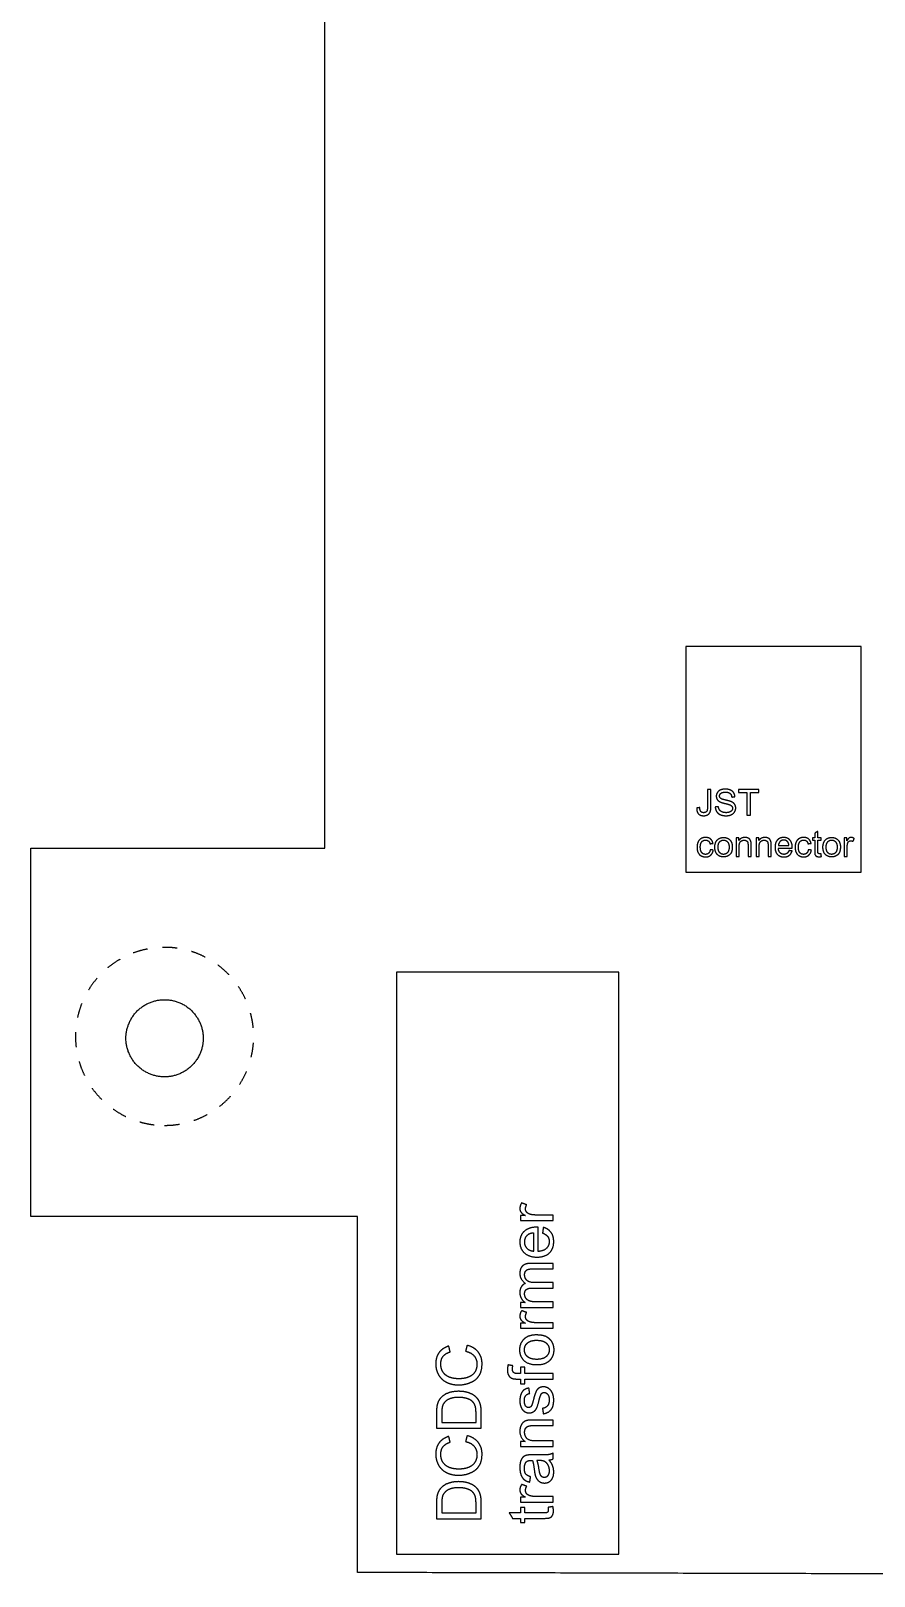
# Model space of a CAD drawing. Header units: millimetres. Extents: x -34 to 34, y -46 to 62.
# Drawn here: x -33.5 to -5.1, y -44.1 to 8 of the extents above; entities that cross this region are included whole.
import ezdxf

# ---------------------------------------------------------------- set-up
doc = ezdxf.new("R2010")
doc.units = ezdxf.units.MM
doc.header["$LTSCALE"] = 0.1
doc.linetypes.add('Dashed', pattern=[10, 5, -5])
doc.layers.add('dxf_release_for_jordan$PCB_v2_240718$front', color=18, linetype='Continuous', true_color=0x000000)

msp = doc.modelspace()

# ---------------------------------------------------------------- linework, layer by layer
at = {"layer": 'dxf_release_for_jordan$PCB_v2_240718$front'}
for p, q in [((-9.662, -19.2), (-9.758, -19.2)), ((-9.758, -19.2), (-9.758, -19.828)), ((-9.662, -19.289), (-9.662, -19.2)), ((-8.988, -19.2), (-9.084, -19.2)), ((-9.084, -19.2), (-9.084, -19.828)), ((-8.988, -19.289), (-8.988, -19.2)), ((-6.024, -19.2), (-6.12, -19.2)), ((-6.12, -19.2), (-6.12, -19.828)), ((-6.024, -19.295), (-6.024, -19.2)), ((-9.651, -19.828), (-9.651, -19.485)), ((-8.977, -19.828), (-8.977, -19.485)), ((-6.013, -19.828), (-6.013, -19.499)), ((-9.758, -19.828), (-9.651, -19.828)), ((-9.084, -19.828), (-8.977, -19.828)), ((-6.12, -19.828), (-6.013, -19.828)), ((-16.847, -31.927), (-17.013, -31.927)), ((-17.013, -31.927), (-17.013, -32.093)), ((-17.013, -32.093), (-15.92, -32.093)), ((-15.92, -31.908), (-16.492, -31.908)), ((-15.92, -32.093), (-15.92, -31.908)), ((-16.86, -34.853), (-17.013, -34.853)), ((-17.013, -34.853), (-17.013, -35.019)), ((-15.92, -34.833), (-16.487, -34.833)), ((-15.92, -35.019), (-15.92, -34.833)), ((-17.013, -35.019), (-15.92, -35.019)), ((-16.847, -35.556), (-17.013, -35.556)), ((-17.013, -35.556), (-17.013, -35.722)), ((-17.013, -35.722), (-15.92, -35.722)), ((-15.92, -35.537), (-16.492, -35.537)), ((-15.92, -35.722), (-15.92, -35.537)), ((-17.129, -37.434), (-17.013, -37.434)), ((-17.013, -37.249), (-17.114, -37.249)), ((-16.869, -37.036), (-17.013, -37.036)), ((-17.013, -37.036), (-17.013, -37.249)), ((-17.013, -37.434), (-17.013, -37.597)), ((-16.869, -37.249), (-16.869, -37.036)), ((-15.92, -37.249), (-16.869, -37.249)), ((-16.869, -37.597), (-16.869, -37.434)), ((-16.869, -37.434), (-15.92, -37.434)), ((-15.92, -37.434), (-15.92, -37.249)), ((-17.013, -37.597), (-16.869, -37.597)), ((-19.844, -38.576), (-19.844, -39.095)), ((-19.666, -38.579), (-19.666, -38.896)), ((-19.666, -38.896), (-18.513, -38.896)), ((-18.513, -38.896), (-18.513, -38.574)), ((-18.335, -39.095), (-18.335, -38.551)), ((-19.844, -39.095), (-18.335, -39.095)), ((-16.858, -39.537), (-17.013, -39.537)), ((-17.013, -39.537), (-17.013, -39.703)), ((-15.92, -39.518), (-16.517, -39.518)), ((-15.92, -39.703), (-15.92, -39.518)), ((-17.013, -39.703), (-15.92, -39.703)), ((-19.844, -41.619), (-19.844, -42.139)), ((-19.666, -41.622), (-19.666, -41.939)), ((-18.513, -41.939), (-18.513, -41.617)), ((-18.335, -42.139), (-18.335, -41.595)), ((-16.847, -41.412), (-17.013, -41.412)), ((-17.013, -41.412), (-17.013, -41.579)), ((-17.013, -41.579), (-15.92, -41.579)), ((-15.92, -41.394), (-16.492, -41.394)), ((-15.92, -41.579), (-15.92, -41.394)), ((-19.844, -42.139), (-18.335, -42.139)), ((-19.666, -41.939), (-18.513, -41.939))]:
    msp.add_line(p, q, dxfattribs=at)
for points in [[(-11.45, -20.352), (-5.55, -20.352), (-5.55, -12.752), (-11.45, -12.752)], [(-21.196, -43.334), (-13.704, -43.334), (-13.704, -23.726), (-21.196, -23.726)]]:
    msp.add_lwpolyline(points, close=True, dxfattribs=at)
at = {"layer": 'dxf_release_for_jordan$PCB_v2_240718$front', "color": 96, "true_color": 0x007f00}
for points in [[(-23.6, -19.552), (-23.6, -1.552), (-23.6, 16.448)], [(-33.5, -19.552), (-28.55, -19.552), (-23.6, -19.552)], [(-33.5, -31.952), (-33.5, -25.752), (-33.5, -19.552)], [(-22.5, -31.952), (-28, -31.952), (-33.5, -31.952)], [(-22.5, -43.952), (-22.5, -37.952), (-22.5, -31.952)], [(23.5, -44.074), (0.5, -44.013), (-22.5, -43.952)]]:
    msp.add_open_spline(points, degree=2, dxfattribs=at)
at = {"layer": 'dxf_release_for_jordan$PCB_v2_240718$front'}
for points in [[(-10.606, -17.571), (-10.663, -17.571), (-10.721, -17.571)], [(-10.721, -17.571), (-10.721, -17.87), (-10.721, -18.169)], [(-10.606, -18.163), (-10.606, -17.867), (-10.606, -17.571)], [(-8.987, -17.571), (-9.331, -17.571), (-9.675, -17.571)], [(-9.675, -17.571), (-9.675, -17.623), (-9.675, -17.674)], [(-9.675, -17.674), (-9.532, -17.674), (-9.389, -17.674)], [(-9.389, -17.674), (-9.389, -18.056), (-9.389, -18.439)], [(-9.274, -18.439), (-9.274, -18.056), (-9.274, -17.674)], [(-9.274, -17.674), (-9.131, -17.674), (-8.987, -17.674)], [(-8.987, -17.674), (-8.987, -17.623), (-8.987, -17.571)], [(-10.979, -18.179), (-11.031, -18.186), (-11.083, -18.193)], [(-10.349, -18.151), (-10.403, -18.156), (-10.457, -18.16)], [(-9.903, -17.824), (-9.848, -17.82), (-9.793, -17.816)], [(-9.389, -18.439), (-9.332, -18.439), (-9.274, -18.439)], [(-7.11, -19.2), (-7.149, -19.2), (-7.188, -19.2)], [(-7.188, -19.2), (-7.188, -19.241), (-7.188, -19.282)], [(-7.004, -18.98), (-7.057, -19.012), (-7.11, -19.044)], [(-7.11, -19.044), (-7.11, -19.122), (-7.11, -19.2)], [(-7.004, -19.2), (-7.004, -19.09), (-7.004, -18.98)], [(-6.897, -19.2), (-6.95, -19.2), (-7.004, -19.2)], [(-6.897, -19.282), (-6.897, -19.241), (-6.897, -19.2)], [(-5.815, -19.319), (-5.797, -19.269), (-5.778, -19.22)], [(-10.637, -19.4), (-10.585, -19.392), (-10.533, -19.384)], [(-10.523, -19.612), (-10.575, -19.605), (-10.628, -19.598)], [(-9.354, -19.446), (-9.354, -19.637), (-9.354, -19.828)], [(-9.247, -19.828), (-9.247, -19.635), (-9.247, -19.442)], [(-8.68, -19.446), (-8.68, -19.637), (-8.68, -19.828)], [(-8.573, -19.828), (-8.573, -19.635), (-8.573, -19.442)], [(-8.335, -19.541), (-8.101, -19.541), (-7.866, -19.541)], [(-8.329, -19.454), (-8.154, -19.454), (-7.978, -19.454)], [(-7.869, -19.639), (-7.924, -19.633), (-7.979, -19.626)], [(-7.334, -19.4), (-7.283, -19.392), (-7.231, -19.384)], [(-7.221, -19.612), (-7.273, -19.605), (-7.325, -19.598)], [(-7.188, -19.282), (-7.149, -19.282), (-7.11, -19.282)], [(-7.11, -19.282), (-7.11, -19.463), (-7.11, -19.644)], [(-7.004, -19.65), (-7.004, -19.466), (-7.004, -19.282)], [(-7.004, -19.282), (-6.95, -19.282), (-6.897, -19.282)], [(-6.882, -19.827), (-6.889, -19.78), (-6.897, -19.733)], [(-9.354, -19.828), (-9.3, -19.828), (-9.247, -19.828)], [(-8.68, -19.828), (-8.626, -19.828), (-8.573, -19.828)], [(-16.806, -31.564), (-16.892, -31.532), (-16.978, -31.5)], [(-16.572, -33.123), (-16.572, -32.818), (-16.572, -32.513)], [(-16.419, -33.134), (-16.419, -32.726), (-16.419, -32.319)], [(-16.248, -32.324), (-16.26, -32.42), (-16.272, -32.515)], [(-15.92, -33.538), (-16.295, -33.538), (-16.67, -33.538)], [(-16.609, -33.722), (-16.264, -33.722), (-15.92, -33.722)], [(-15.92, -33.722), (-15.92, -33.63), (-15.92, -33.538)], [(-15.92, -34.184), (-16.238, -34.184), (-16.555, -34.184)], [(-15.92, -34.369), (-15.92, -34.277), (-15.92, -34.184)], [(-16.63, -34.369), (-16.275, -34.369), (-15.92, -34.369)], [(-16.806, -35.193), (-16.892, -35.161), (-16.978, -35.129)], [(-19.384, -36.52), (-19.407, -36.422), (-19.43, -36.323)], [(-18.814, -36.298), (-18.839, -36.397), (-18.864, -36.497)], [(-17.274, -36.986), (-17.355, -36.972), (-17.436, -36.958)], [(-16.706, -37.92), (-16.719, -37.83), (-16.731, -37.739)], [(-16.275, -38.422), (-16.261, -38.514), (-16.246, -38.606)], [(-15.92, -38.815), (-16.256, -38.815), (-16.592, -38.815)], [(-16.585, -39.001), (-16.253, -39.001), (-15.92, -39.001)], [(-15.92, -39.001), (-15.92, -38.908), (-15.92, -38.815)], [(-19.384, -39.563), (-19.407, -39.465), (-19.43, -39.367)], [(-18.814, -39.341), (-18.839, -39.441), (-18.864, -39.541)], [(-16.625, -39.99), (-16.749, -39.99), (-16.796, -40)], [(-16.378, -39.99), (-16.502, -39.99), (-16.625, -39.99)], [(-15.92, -40.125), (-15.92, -40.029), (-15.92, -39.932)], [(-16.401, -40.178), (-16.435, -40.178), (-16.469, -40.178)], [(-16.055, -40.162), (-15.978, -40.154), (-15.92, -40.125)], [(-16.806, -41.049), (-16.892, -41.017), (-16.978, -40.985)], [(-16.701, -40.906), (-16.689, -40.816), (-16.677, -40.725)], [(-17.013, -41.944), (-17.204, -41.944), (-17.395, -41.944)], [(-17.395, -41.944), (-17.339, -42.036), (-17.284, -42.129)], [(-17.284, -42.129), (-17.148, -42.129), (-17.013, -42.129)], [(-16.869, -41.758), (-16.941, -41.758), (-17.013, -41.758)], [(-17.013, -41.758), (-17.013, -41.851), (-17.013, -41.944)], [(-17.013, -42.129), (-17.013, -42.196), (-17.013, -42.264)], [(-16.869, -41.944), (-16.869, -41.851), (-16.869, -41.758)], [(-16.23, -41.944), (-16.549, -41.944), (-16.869, -41.944)], [(-16.869, -42.264), (-16.869, -42.196), (-16.869, -42.129)], [(-16.869, -42.129), (-16.555, -42.129), (-16.24, -42.129)], [(-15.922, -41.731), (-16.004, -41.745), (-16.086, -41.758)], [(-17.013, -42.264), (-16.941, -42.264), (-16.869, -42.264)]]:
    msp.add_open_spline(points, degree=2, dxfattribs=at)
for points, knots in [([(-10.457, -18.16), (-10.455, -18.247), (-10.41, -18.316), (-10.364, -18.385), (-10.285, -18.419), (-10.205, -18.454), (-10.088, -18.454), (-9.995, -18.454), (-9.92, -18.42), (-9.846, -18.386), (-9.806, -18.324), (-9.767, -18.263), (-9.767, -18.194), (-9.767, -18.124), (-9.803, -18.071), (-9.839, -18.017), (-9.915, -17.982), (-9.967, -17.958), (-10.107, -17.927), (-10.247, -17.895), (-10.28, -17.865), (-10.314, -17.835), (-10.314, -17.788), (-10.314, -17.734), (-10.266, -17.696), (-10.218, -17.658), (-10.114, -17.658), (-10.014, -17.658), (-9.963, -17.7), (-9.912, -17.742), (-9.903, -17.824)], [-50, -50, -50, -49, -49, -48, -48, -47, -47, -46, -46, -45, -45, -44, -44, -43, -43, -42, -42, -41, -41, -40, -40, -39, -39, -38, -38, -37, -37, -36, -36, -35, -35, -35]), ([(-9.793, -17.816), (-9.796, -17.739), (-9.835, -17.679), (-9.875, -17.619), (-9.949, -17.588), (-10.022, -17.557), (-10.119, -17.557), (-10.206, -17.557), (-10.278, -17.586), (-10.35, -17.616), (-10.387, -17.673), (-10.424, -17.73), (-10.424, -17.796), (-10.424, -17.855), (-10.394, -17.904), (-10.363, -17.952), (-10.301, -17.984), (-10.253, -18.01), (-10.134, -18.039), (-10.014, -18.067), (-9.979, -18.081), (-9.925, -18.102), (-9.901, -18.132), (-9.877, -18.163), (-9.877, -18.203), (-9.877, -18.244), (-9.902, -18.278), (-9.927, -18.312), (-9.977, -18.331), (-10.027, -18.351), (-10.093, -18.351), (-10.167, -18.351), (-10.226, -18.325), (-10.285, -18.299), (-10.313, -18.258), (-10.341, -18.216), (-10.349, -18.151)], [-34, -34, -34, -33, -33, -32, -32, -31, -31, -30, -30, -29, -29, -28, -28, -27, -27, -26, -26, -25, -25, -24, -24, -23, -23, -22, -22, -21, -21, -20, -20, -19, -19, -18, -18, -17, -17, -16, -16, -16]), ([(-11.083, -18.193), (-11.085, -18.322), (-11.025, -18.388), (-10.964, -18.454), (-10.85, -18.454), (-10.773, -18.454), (-10.716, -18.422), (-10.659, -18.391), (-10.632, -18.331), (-10.606, -18.272), (-10.606, -18.163)], [-14, -14, -14, -13, -13, -12, -12, -11, -11, -10, -10, -9, -9, -9]), ([(-10.721, -18.169), (-10.721, -18.244), (-10.733, -18.278), (-10.744, -18.312), (-10.776, -18.332), (-10.807, -18.351), (-10.85, -18.351), (-10.909, -18.351), (-10.942, -18.315), (-10.975, -18.278), (-10.979, -18.179)], [-6, -6, -6, -5, -5, -4, -4, -3, -3, -2, -2, -1, -1, -1]), ([(-10.533, -19.384), (-10.552, -19.289), (-10.617, -19.237), (-10.682, -19.185), (-10.784, -19.185), (-10.865, -19.185), (-10.934, -19.224), (-11.003, -19.262), (-11.037, -19.338), (-11.071, -19.414), (-11.071, -19.516), (-11.071, -19.674), (-10.992, -19.758), (-10.914, -19.842), (-10.785, -19.842), (-10.682, -19.842), (-10.611, -19.781), (-10.54, -19.72), (-10.523, -19.612)], [-18, -18, -18, -17, -17, -16, -16, -15, -15, -14, -14, -13, -13, -12, -12, -11, -11, -10, -10, -9, -9, -9]), ([(-10.472, -19.514), (-10.472, -19.673), (-10.39, -19.758), (-10.309, -19.842), (-10.177, -19.842), (-10.095, -19.842), (-10.025, -19.804), (-9.956, -19.765), (-9.919, -19.696), (-9.883, -19.626), (-9.883, -19.505), (-9.883, -19.355), (-9.965, -19.27), (-10.047, -19.185), (-10.177, -19.185), (-10.293, -19.185), (-10.375, -19.255), (-10.472, -19.339), (-10.472, -19.514)], [-9, -9, -9, -8, -8, -7, -7, -6, -6, -5, -5, -4, -4, -3, -3, -2, -2, -1, -1, 0, 0, 0]), ([(-9.247, -19.442), (-9.247, -19.368), (-9.253, -19.338), (-9.262, -19.293), (-9.286, -19.259), (-9.31, -19.226), (-9.357, -19.206), (-9.405, -19.185), (-9.462, -19.185), (-9.593, -19.185), (-9.662, -19.289)], [-23, -23, -23, -22, -22, -21, -21, -20, -20, -19, -19, -18, -18, -18]), ([(-8.573, -19.442), (-8.573, -19.368), (-8.579, -19.338), (-8.588, -19.293), (-8.612, -19.259), (-8.636, -19.226), (-8.683, -19.206), (-8.731, -19.185), (-8.788, -19.185), (-8.919, -19.185), (-8.988, -19.289)], [-23, -23, -23, -22, -22, -21, -21, -20, -20, -19, -19, -18, -18, -18]), ([(-7.866, -19.541), (-7.866, -19.522), (-7.866, -19.513), (-7.866, -19.357), (-7.946, -19.271), (-8.026, -19.185), (-8.152, -19.185), (-8.282, -19.185), (-8.363, -19.273), (-8.445, -19.361), (-8.445, -19.519), (-8.445, -19.673), (-8.364, -19.757), (-8.284, -19.842), (-8.146, -19.842), (-8.036, -19.842), (-7.966, -19.789), (-7.895, -19.736), (-7.869, -19.639)], [-14, -14, -14, -13, -13, -12, -12, -11, -11, -10, -10, -9, -9, -8, -8, -7, -7, -6, -6, -5, -5, -5]), ([(-7.231, -19.384), (-7.249, -19.289), (-7.314, -19.237), (-7.379, -19.185), (-7.482, -19.185), (-7.563, -19.185), (-7.632, -19.224), (-7.701, -19.262), (-7.734, -19.338), (-7.768, -19.414), (-7.768, -19.516), (-7.768, -19.674), (-7.69, -19.758), (-7.611, -19.842), (-7.482, -19.842), (-7.379, -19.842), (-7.309, -19.781), (-7.238, -19.72), (-7.221, -19.612)], [-18, -18, -18, -17, -17, -16, -16, -15, -15, -14, -14, -13, -13, -12, -12, -11, -11, -10, -10, -9, -9, -9]), ([(-6.832, -19.514), (-6.832, -19.673), (-6.751, -19.758), (-6.67, -19.842), (-6.538, -19.842), (-6.455, -19.842), (-6.386, -19.804), (-6.316, -19.765), (-6.28, -19.696), (-6.244, -19.626), (-6.244, -19.505), (-6.244, -19.355), (-6.326, -19.27), (-6.408, -19.185), (-6.538, -19.185), (-6.654, -19.185), (-6.735, -19.255), (-6.832, -19.339), (-6.832, -19.514)], [-9, -9, -9, -8, -8, -7, -7, -6, -6, -5, -5, -4, -4, -3, -3, -2, -2, -1, -1, 0, 0, 0]), ([(-5.778, -19.22), (-5.834, -19.185), (-5.888, -19.185), (-5.925, -19.185), (-5.956, -19.207), (-5.987, -19.228), (-6.024, -19.295)], [-12, -12, -12, -11, -11, -10, -10, -9, -9, -9]), ([(-10.628, -19.598), (-10.639, -19.678), (-10.681, -19.716), (-10.723, -19.755), (-10.786, -19.755), (-10.864, -19.755), (-10.913, -19.697), (-10.961, -19.64), (-10.961, -19.513), (-10.961, -19.388), (-10.911, -19.331), (-10.86, -19.273), (-10.78, -19.273), (-10.727, -19.273), (-10.689, -19.305), (-10.652, -19.337), (-10.637, -19.4)], [-27, -27, -27, -26, -26, -25, -25, -24, -24, -23, -23, -22, -22, -21, -21, -20, -20, -19, -19, -19]), ([(-10.362, -19.514), (-10.362, -19.635), (-10.309, -19.695), (-10.257, -19.755), (-10.177, -19.755), (-10.098, -19.755), (-10.045, -19.694), (-9.992, -19.634), (-9.992, -19.51), (-9.992, -19.394), (-10.045, -19.334), (-10.098, -19.274), (-10.177, -19.274), (-10.257, -19.274), (-10.309, -19.333), (-10.362, -19.393), (-10.362, -19.514)], [0, 0, 0, 1, 1, 2, 2, 3, 3, 4, 4, 5, 5, 6, 6, 7, 7, 8, 8, 8]), ([(-9.651, -19.485), (-9.651, -19.364), (-9.602, -19.321), (-9.552, -19.278), (-9.484, -19.278), (-9.442, -19.278), (-9.41, -19.297), (-9.378, -19.316), (-9.366, -19.348), (-9.354, -19.381), (-9.354, -19.446)], [-31, -31, -31, -30, -30, -29, -29, -28, -28, -27, -27, -26, -26, -26]), ([(-8.977, -19.485), (-8.977, -19.364), (-8.928, -19.321), (-8.878, -19.278), (-8.81, -19.278), (-8.768, -19.278), (-8.736, -19.297), (-8.704, -19.316), (-8.692, -19.348), (-8.68, -19.381), (-8.68, -19.446)], [-31, -31, -31, -30, -30, -29, -29, -28, -28, -27, -27, -26, -26, -26]), ([(-7.979, -19.626), (-8.004, -19.693), (-8.045, -19.724), (-8.087, -19.755), (-8.145, -19.755), (-8.224, -19.755), (-8.276, -19.7), (-8.329, -19.645), (-8.335, -19.541)], [-19, -19, -19, -18, -18, -17, -17, -16, -16, -15, -15, -15]), ([(-7.978, -19.454), (-7.985, -19.374), (-8.018, -19.335), (-8.069, -19.273), (-8.15, -19.273), (-8.224, -19.273), (-8.274, -19.322), (-8.324, -19.371), (-8.329, -19.454)], [1, 1, 1, 2, 2, 3, 3, 4, 4, 5, 5, 5]), ([(-7.325, -19.598), (-7.337, -19.678), (-7.379, -19.716), (-7.421, -19.755), (-7.483, -19.755), (-7.562, -19.755), (-7.61, -19.697), (-7.659, -19.64), (-7.659, -19.513), (-7.659, -19.388), (-7.608, -19.331), (-7.558, -19.273), (-7.478, -19.273), (-7.424, -19.273), (-7.387, -19.305), (-7.349, -19.337), (-7.334, -19.4)], [-27, -27, -27, -26, -26, -25, -25, -24, -24, -23, -23, -22, -22, -21, -21, -20, -20, -19, -19, -19]), ([(-7.11, -19.644), (-7.11, -19.74), (-7.097, -19.77), (-7.084, -19.8), (-7.052, -19.818), (-7.02, -19.836), (-6.962, -19.836), (-6.927, -19.836), (-6.882, -19.827)], [-5, -5, -5, -4, -4, -3, -3, -2, -2, -1, -1, -1]), ([(-6.897, -19.733), (-6.926, -19.737), (-6.944, -19.737), (-6.967, -19.737), (-6.98, -19.729), (-6.993, -19.722), (-6.998, -19.709), (-7.004, -19.696), (-7.004, -19.65)], [-20, -20, -20, -19, -19, -18, -18, -17, -17, -16, -16, -16]), ([(-6.723, -19.514), (-6.723, -19.635), (-6.67, -19.695), (-6.618, -19.755), (-6.538, -19.755), (-6.458, -19.755), (-6.406, -19.694), (-6.353, -19.634), (-6.353, -19.51), (-6.353, -19.394), (-6.406, -19.334), (-6.459, -19.274), (-6.538, -19.274), (-6.618, -19.274), (-6.67, -19.333), (-6.723, -19.393), (-6.723, -19.514)], [0, 0, 0, 1, 1, 2, 2, 3, 3, 4, 4, 5, 5, 6, 6, 7, 7, 8, 8, 8]), ([(-6.013, -19.499), (-6.013, -19.432), (-5.996, -19.375), (-5.984, -19.338), (-5.956, -19.317), (-5.928, -19.296), (-5.893, -19.296), (-5.854, -19.296), (-5.815, -19.319)], [-17, -17, -17, -16, -16, -15, -15, -14, -14, -13, -13, -13]), ([(-16.978, -31.5), (-17.038, -31.596), (-17.038, -31.69), (-17.038, -31.755), (-17.001, -31.809), (-16.964, -31.863), (-16.847, -31.927)], [-12, -12, -12, -11, -11, -10, -10, -9, -9, -9]), ([(-16.492, -31.908), (-16.61, -31.908), (-16.708, -31.877), (-16.773, -31.857), (-16.81, -31.808), (-16.846, -31.76), (-16.846, -31.699), (-16.846, -31.631), (-16.806, -31.564)], [-17, -17, -17, -16, -16, -15, -15, -14, -14, -13, -13, -13]), ([(-16.419, -32.319), (-16.452, -32.318), (-16.469, -32.318), (-16.739, -32.318), (-16.888, -32.457), (-17.038, -32.596), (-17.038, -32.815), (-17.038, -33.041), (-16.885, -33.183), (-16.733, -33.325), (-16.457, -33.325), (-16.191, -33.325), (-16.043, -33.185), (-15.896, -33.044), (-15.896, -32.804), (-15.896, -32.614), (-15.988, -32.492), (-16.081, -32.369), (-16.248, -32.324)], [-14, -14, -14, -13, -13, -12, -12, -11, -11, -10, -10, -9, -9, -8, -8, -7, -7, -6, -6, -5, -5, -5]), ([(-16.572, -32.513), (-16.709, -32.526), (-16.778, -32.583), (-16.885, -32.672), (-16.885, -32.813), (-16.885, -32.94), (-16.8, -33.027), (-16.715, -33.114), (-16.572, -33.123)], [1, 1, 1, 2, 2, 3, 3, 4, 4, 5, 5, 5]), ([(-16.272, -32.515), (-16.155, -32.558), (-16.101, -32.63), (-16.048, -32.702), (-16.048, -32.803), (-16.048, -32.94), (-16.144, -33.032), (-16.239, -33.123), (-16.419, -33.134)], [-19, -19, -19, -18, -18, -17, -17, -16, -16, -15, -15, -15]), ([(-16.67, -33.538), (-16.858, -33.538), (-16.948, -33.626), (-17.038, -33.713), (-17.038, -33.876), (-17.038, -34.083), (-16.846, -34.213)], [-10, -10, -10, -9, -9, -8, -8, -7, -7, -7]), ([(-16.555, -34.184), (-16.724, -34.184), (-16.801, -34.108), (-16.877, -34.032), (-16.877, -33.917), (-16.877, -33.853), (-16.847, -33.806), (-16.817, -33.758), (-16.769, -33.74), (-16.72, -33.722), (-16.609, -33.722)], [-18, -18, -18, -17, -17, -16, -16, -15, -15, -14, -14, -13, -13, -13]), ([(-16.846, -34.213), (-16.937, -34.245), (-16.987, -34.323), (-17.038, -34.4), (-17.038, -34.522), (-17.038, -34.631), (-16.989, -34.716), (-16.94, -34.802), (-16.86, -34.853)], [-7, -7, -7, -6, -6, -5, -5, -4, -4, -3, -3, -3]), ([(-16.487, -34.833), (-16.636, -34.833), (-16.716, -34.804), (-16.795, -34.774), (-16.836, -34.707), (-16.877, -34.641), (-16.877, -34.563), (-16.877, -34.46), (-16.815, -34.415), (-16.754, -34.369), (-16.63, -34.369)], [-26, -26, -26, -25, -25, -24, -24, -23, -23, -22, -22, -21, -21, -21]), ([(-16.978, -35.129), (-17.038, -35.226), (-17.038, -35.319), (-17.038, -35.384), (-17.001, -35.438), (-16.964, -35.492), (-16.847, -35.556)], [-12, -12, -12, -11, -11, -10, -10, -9, -9, -9]), ([(-16.492, -35.537), (-16.61, -35.537), (-16.708, -35.506), (-16.773, -35.486), (-16.81, -35.437), (-16.846, -35.389), (-16.846, -35.328), (-16.846, -35.26), (-16.806, -35.193)], [-17, -17, -17, -16, -16, -15, -15, -14, -14, -13, -13, -13]), ([(-19.43, -36.323), (-19.639, -36.384), (-19.754, -36.538), (-19.869, -36.693), (-19.869, -36.919), (-19.869, -37.119), (-19.778, -37.285), (-19.687, -37.451), (-19.512, -37.541), (-19.337, -37.631), (-19.101, -37.631), (-18.885, -37.631), (-18.697, -37.551), (-18.508, -37.472), (-18.409, -37.319), (-18.31, -37.166), (-18.31, -36.922), (-18.31, -36.687), (-18.439, -36.523), (-18.568, -36.36), (-18.814, -36.298)], [-21, -21, -21, -20, -20, -19, -19, -18, -18, -17, -17, -16, -16, -15, -15, -14, -14, -13, -13, -12, -12, -11, -11, -11]), ([(-16.467, -36.961), (-16.19, -36.961), (-16.043, -36.82), (-15.896, -36.678), (-15.896, -36.449), (-15.896, -36.306), (-15.962, -36.185), (-16.029, -36.064), (-16.15, -36.001), (-16.271, -35.938), (-16.482, -35.938), (-16.742, -35.938), (-16.89, -36.081), (-17.038, -36.224), (-17.038, -36.449), (-17.038, -36.652), (-16.916, -36.793), (-16.77, -36.961), (-16.467, -36.961)], [-9, -9, -9, -8, -8, -7, -7, -6, -6, -5, -5, -4, -4, -3, -3, -2, -2, -1, -1, 0, 0, 0]), ([(-16.467, -36.771), (-16.257, -36.771), (-16.152, -36.679), (-16.048, -36.588), (-16.048, -36.449), (-16.048, -36.311), (-16.153, -36.219), (-16.258, -36.128), (-16.473, -36.128), (-16.676, -36.128), (-16.78, -36.22), (-16.884, -36.312), (-16.884, -36.449), (-16.884, -36.588), (-16.78, -36.679), (-16.677, -36.771), (-16.467, -36.771)], [0, 0, 0, 1, 1, 2, 2, 3, 3, 4, 4, 5, 5, 6, 6, 7, 7, 8, 8, 8]), ([(-18.864, -36.497), (-18.674, -36.538), (-18.577, -36.655), (-18.48, -36.771), (-18.48, -36.939), (-18.48, -37.077), (-18.551, -37.195), (-18.622, -37.313), (-18.766, -37.369), (-18.91, -37.425), (-19.102, -37.425), (-19.251, -37.425), (-19.392, -37.378), (-19.532, -37.331), (-19.615, -37.214), (-19.699, -37.097), (-19.699, -36.923), (-19.699, -36.772), (-19.624, -36.672), (-19.548, -36.572), (-19.384, -36.52)], [-32, -32, -32, -31, -31, -30, -30, -29, -29, -28, -28, -27, -27, -26, -26, -25, -25, -24, -24, -23, -23, -22, -22, -22]), ([(-17.436, -36.958), (-17.454, -37.053), (-17.454, -37.131), (-17.454, -37.252), (-17.41, -37.32), (-17.365, -37.387), (-17.293, -37.414), (-17.239, -37.434), (-17.129, -37.434)], [-18, -18, -18, -17, -17, -16, -16, -15, -15, -14, -14, -14]), ([(-17.114, -37.249), (-17.213, -37.249), (-17.249, -37.214), (-17.285, -37.179), (-17.285, -37.095), (-17.285, -37.044), (-17.274, -36.986)], [-22, -22, -22, -21, -21, -20, -20, -19, -19, -19]), ([(-18.335, -38.551), (-18.335, -38.414), (-18.361, -38.309), (-18.387, -38.203), (-18.437, -38.129), (-18.487, -38.054), (-18.574, -37.991), (-18.661, -37.928), (-18.793, -37.888), (-18.926, -37.848), (-19.098, -37.848), (-19.299, -37.848), (-19.456, -37.907), (-19.613, -37.967), (-19.714, -38.086), (-19.792, -38.177), (-19.822, -38.307), (-19.844, -38.4), (-19.844, -38.576)], [-11, -11, -11, -10, -10, -9, -9, -8, -8, -7, -7, -6, -6, -5, -5, -4, -4, -3, -3, -2, -2, -2]), ([(-16.731, -37.739), (-16.837, -37.757), (-16.9, -37.803), (-16.964, -37.849), (-17.001, -37.947), (-17.038, -38.044), (-17.038, -38.172), (-17.038, -38.258), (-17.016, -38.332), (-16.993, -38.407), (-16.962, -38.45), (-16.92, -38.508), (-16.858, -38.541), (-16.796, -38.575), (-16.723, -38.575), (-16.643, -38.575), (-16.576, -38.534), (-16.51, -38.493), (-16.472, -38.415), (-16.435, -38.336), (-16.383, -38.132), (-16.345, -37.981), (-16.321, -37.943), (-16.285, -37.888), (-16.222, -37.888), (-16.152, -37.888), (-16.1, -37.95), (-16.048, -38.012), (-16.048, -38.139), (-16.048, -38.266), (-16.107, -38.336), (-16.165, -38.407), (-16.275, -38.422)], [-32, -32, -32, -31, -31, -30, -30, -29, -29, -28, -28, -27, -27, -26, -26, -25, -25, -24, -24, -23, -23, -22, -22, -21, -21, -20, -20, -19, -19, -18, -18, -17, -17, -16, -16, -16]), ([(-16.63, -38.302), (-16.65, -38.35), (-16.68, -38.373), (-16.708, -38.396), (-16.744, -38.396), (-16.801, -38.396), (-16.843, -38.341), (-16.885, -38.287), (-16.885, -38.159), (-16.885, -38.051), (-16.838, -37.992), (-16.791, -37.933), (-16.706, -37.92)], [-39, -39, -39, -38, -38, -37, -37, -36, -36, -35, -35, -34, -34, -33, -33, -33]), ([(-16.246, -38.606), (-16.073, -38.575), (-15.984, -38.463), (-15.896, -38.351), (-15.896, -38.138), (-15.896, -38.01), (-15.94, -37.908), (-15.985, -37.806), (-16.067, -37.752), (-16.149, -37.698), (-16.241, -37.698), (-16.336, -37.698), (-16.4, -37.742), (-16.464, -37.787), (-16.497, -37.864), (-16.53, -37.942), (-16.583, -38.138), (-16.62, -38.274), (-16.63, -38.302)], [-48, -48, -48, -47, -47, -46, -46, -45, -45, -44, -44, -43, -43, -42, -42, -41, -41, -40, -40, -39, -39, -39]), ([(-18.513, -38.574), (-18.513, -38.424), (-18.541, -38.34), (-18.569, -38.255), (-18.619, -38.204), (-18.69, -38.133), (-18.81, -38.094), (-18.93, -38.054), (-19.101, -38.054), (-19.338, -38.054), (-19.465, -38.132), (-19.592, -38.209), (-19.635, -38.321), (-19.666, -38.401), (-19.666, -38.579)], [1, 1, 1, 2, 2, 3, 3, 4, 4, 5, 5, 6, 6, 7, 7, 8, 8, 8]), ([(-16.592, -38.815), (-16.721, -38.815), (-16.772, -38.826), (-16.851, -38.842), (-16.909, -38.883), (-16.967, -38.924), (-17.002, -39.007), (-17.038, -39.09), (-17.038, -39.189), (-17.038, -39.416), (-16.858, -39.537)], [-23, -23, -23, -22, -22, -21, -21, -20, -20, -19, -19, -18, -18, -18]), ([(-16.517, -39.518), (-16.727, -39.518), (-16.802, -39.432), (-16.877, -39.346), (-16.877, -39.228), (-16.877, -39.154), (-16.844, -39.099), (-16.81, -39.044), (-16.754, -39.022), (-16.698, -39.001), (-16.585, -39.001)], [-31, -31, -31, -30, -30, -29, -29, -28, -28, -27, -27, -26, -26, -26]), ([(-19.43, -39.367), (-19.639, -39.428), (-19.754, -39.582), (-19.869, -39.736), (-19.869, -39.963), (-19.869, -40.162), (-19.778, -40.328), (-19.687, -40.495), (-19.512, -40.585), (-19.337, -40.675), (-19.101, -40.675), (-18.885, -40.675), (-18.697, -40.595), (-18.508, -40.515), (-18.409, -40.362), (-18.31, -40.21), (-18.31, -39.966), (-18.31, -39.73), (-18.439, -39.567), (-18.568, -39.404), (-18.814, -39.341)], [-21, -21, -21, -20, -20, -19, -19, -18, -18, -17, -17, -16, -16, -15, -15, -14, -14, -13, -13, -12, -12, -11, -11, -11]), ([(-18.864, -39.541), (-18.674, -39.582), (-18.577, -39.698), (-18.48, -39.815), (-18.48, -39.982), (-18.48, -40.12), (-18.551, -40.238), (-18.622, -40.357), (-18.766, -40.413), (-18.91, -40.469), (-19.102, -40.469), (-19.251, -40.469), (-19.392, -40.422), (-19.532, -40.374), (-19.615, -40.257), (-19.699, -40.141), (-19.699, -39.967), (-19.699, -39.816), (-19.624, -39.716), (-19.548, -39.616), (-19.384, -39.563)], [-32, -32, -32, -31, -31, -30, -30, -29, -29, -28, -28, -27, -27, -26, -26, -25, -25, -24, -24, -23, -23, -22, -22, -22]), ([(-16.796, -40), (-16.872, -40.016), (-16.922, -40.057), (-16.972, -40.099), (-17.005, -40.186), (-17.038, -40.273), (-17.038, -40.413), (-17.038, -40.554), (-16.999, -40.661), (-16.961, -40.768), (-16.889, -40.825), (-16.817, -40.882), (-16.701, -40.906)], [-22, -22, -22, -21, -21, -20, -20, -19, -19, -18, -18, -17, -17, -16, -16, -16]), ([(-15.92, -39.932), (-15.983, -39.967), (-16.051, -39.979), (-16.12, -39.99), (-16.378, -39.99)], [-26, -26, -26, -25, -25, -24, -24, -24]), ([(-16.677, -40.725), (-16.793, -40.695), (-16.839, -40.633), (-16.884, -40.571), (-16.884, -40.44), (-16.884, -40.3), (-16.822, -40.229), (-16.775, -40.177), (-16.662, -40.177), (-16.652, -40.177), (-16.614, -40.178)], [-15, -15, -15, -14, -14, -13, -13, -12, -12, -11, -11, -10, -10, -10]), ([(-16.614, -40.178), (-16.577, -40.284), (-16.55, -40.508), (-16.537, -40.618), (-16.522, -40.673), (-16.502, -40.747), (-16.461, -40.806), (-16.421, -40.865), (-16.355, -40.902), (-16.289, -40.938), (-16.208, -40.938), (-16.072, -40.938), (-15.984, -40.841), (-15.896, -40.745), (-15.896, -40.565), (-15.896, -40.456), (-15.932, -40.36), (-15.968, -40.265), (-16.055, -40.162)], [-10, -10, -10, -9, -9, -8, -8, -7, -7, -6, -6, -5, -5, -4, -4, -3, -3, -2, -2, -1, -1, -1]), ([(-16.469, -40.178), (-16.428, -40.279), (-16.399, -40.48), (-16.382, -40.594), (-16.362, -40.642), (-16.341, -40.689), (-16.301, -40.715), (-16.262, -40.741), (-16.214, -40.741), (-16.139, -40.741), (-16.09, -40.684), (-16.041, -40.628), (-16.041, -40.52), (-16.041, -40.413), (-16.087, -40.33), (-16.134, -40.247), (-16.216, -40.208), (-16.278, -40.178), (-16.401, -40.178)], [0, 0, 0, 1, 1, 2, 2, 3, 3, 4, 4, 5, 5, 6, 6, 7, 7, 8, 8, 9, 9, 9]), ([(-18.335, -41.595), (-18.335, -41.458), (-18.361, -41.352), (-18.387, -41.247), (-18.437, -41.172), (-18.487, -41.098), (-18.574, -41.035), (-18.661, -40.972), (-18.793, -40.932), (-18.926, -40.892), (-19.098, -40.892), (-19.299, -40.892), (-19.456, -40.951), (-19.613, -41.01), (-19.714, -41.129), (-19.792, -41.221), (-19.822, -41.351), (-19.844, -41.443), (-19.844, -41.619)], [-11, -11, -11, -10, -10, -9, -9, -8, -8, -7, -7, -6, -6, -5, -5, -4, -4, -3, -3, -2, -2, -2]), ([(-18.513, -41.617), (-18.513, -41.468), (-18.541, -41.383), (-18.569, -41.298), (-18.619, -41.248), (-18.69, -41.177), (-18.81, -41.137), (-18.93, -41.098), (-19.101, -41.098), (-19.338, -41.098), (-19.465, -41.175), (-19.592, -41.253), (-19.635, -41.364), (-19.666, -41.444), (-19.666, -41.622)], [1, 1, 1, 2, 2, 3, 3, 4, 4, 5, 5, 6, 6, 7, 7, 8, 8, 8]), ([(-16.978, -40.985), (-17.038, -41.082), (-17.038, -41.176), (-17.038, -41.241), (-17.001, -41.295), (-16.964, -41.349), (-16.847, -41.412)], [-12, -12, -12, -11, -11, -10, -10, -9, -9, -9]), ([(-16.492, -41.394), (-16.61, -41.394), (-16.708, -41.363), (-16.773, -41.342), (-16.81, -41.294), (-16.846, -41.246), (-16.846, -41.185), (-16.846, -41.117), (-16.806, -41.049)], [-17, -17, -17, -16, -16, -15, -15, -14, -14, -13, -13, -13]), ([(-16.24, -42.129), (-16.074, -42.129), (-16.022, -42.106), (-15.97, -42.083), (-15.938, -42.028), (-15.906, -41.972), (-15.906, -41.871), (-15.906, -41.81), (-15.922, -41.731)], [-5, -5, -5, -4, -4, -3, -3, -2, -2, -1, -1, -1]), ([(-16.086, -41.758), (-16.079, -41.809), (-16.079, -41.839), (-16.079, -41.881), (-16.092, -41.903), (-16.105, -41.925), (-16.128, -41.935), (-16.151, -41.944), (-16.23, -41.944)], [-20, -20, -20, -19, -19, -18, -18, -17, -17, -16, -16, -16])]:
    msp.add_open_spline(points, degree=2, knots=knots, dxfattribs=at)
at = {"layer": 'dxf_release_for_jordan$PCB_v2_240718$front', "color": 1, "linetype": 'Dashed', "true_color": 0xff0000}
msp.add_rational_spline([(-29, -28.888), (-32, -28.888), (-32, -25.888), (-32, -22.888), (-29, -22.888), (-26, -22.888), (-26, -25.888), (-26, -28.888), (-29, -28.888)], [1, 0.707106781187, 1, 0.707106781187, 1, 0.707106781187, 1, 0.707106781187, 1], degree=2, knots=[0, 0, 0, 5.497787, 5.497787, 10.995574, 10.995574, 16.493361, 16.493361, 21.991149, 21.991149, 21.991149], dxfattribs=at)
at = {"layer": 'dxf_release_for_jordan$PCB_v2_240718$front', "color": 96, "true_color": 0x007f00}
msp.add_rational_spline([(-29, -27.252), (-27.7, -27.252), (-27.7, -25.952), (-27.7, -24.652), (-29, -24.652), (-30.3, -24.652), (-30.3, -25.952), (-30.3, -27.252), (-29, -27.252)], [1, 0.707106781187, 1, 0.707106781187, 1, 0.707106781187, 1, 0.707106781187, 1], degree=2, knots=[0, 0, 0, 2.042035, 2.042035, 4.08407, 4.08407, 6.126106, 6.126106, 8.168141, 8.168141, 8.168141], dxfattribs=at)

doc.saveas('drawing.dxf')
